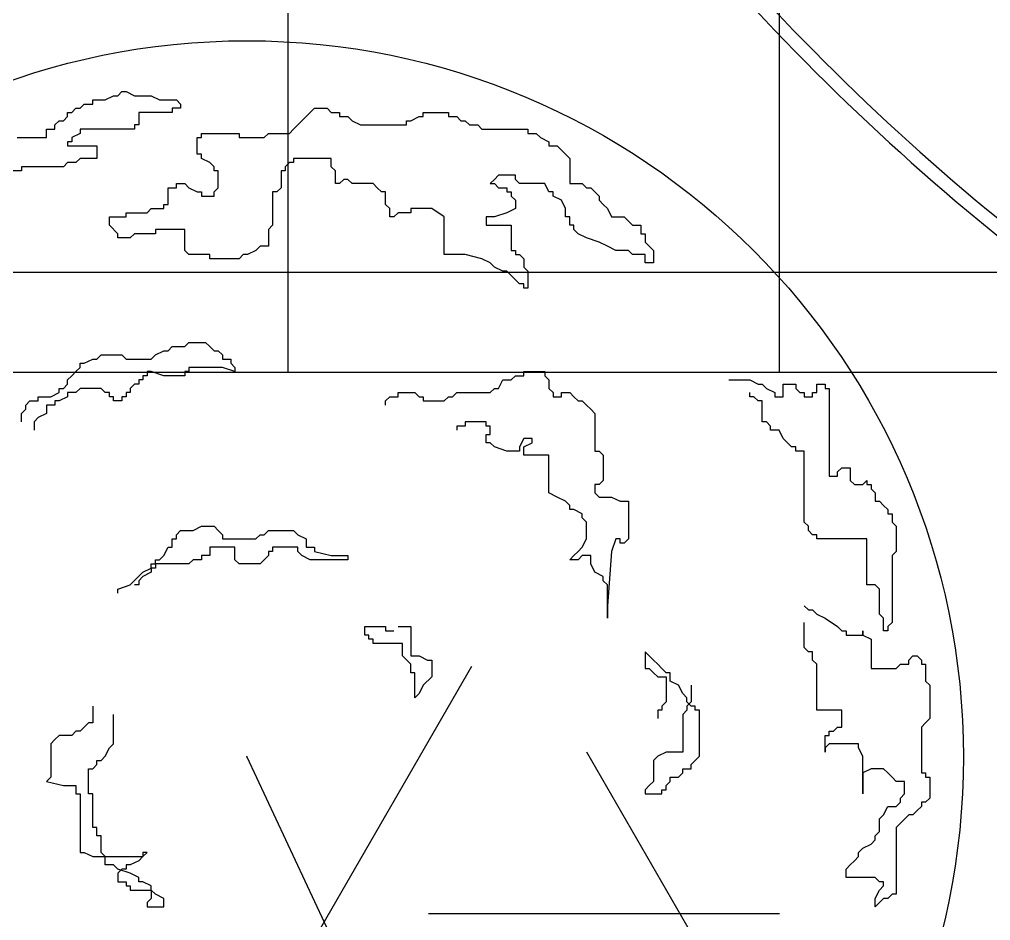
# Model space of a CAD drawing. Extents: x 941299 to 942979, y 2579300 to 2579597.
# Drawn here: x 941996.557 to 941998.753, y 2579403.141 to 2579405.179 of the extents above; entities that cross this region are included whole.
import ezdxf

# ---------------------------------------------------------------- set-up
doc = ezdxf.new("R2010")
doc.units = 0
for name, color, linetype in [('fz', 7, 'CONTINUOUS'), ('尺寸标注', 2, 'CONTINUOUS'), ('绿化工程', 3, 'CONTINUOUS')]:
    doc.layers.add(name, color=color, linetype=linetype)

# ---------------------------------------------------------------- blocks, each defined once
blk = doc.blocks.new('dys')
at = {"layer": '绿化工程'}
for centre in [(0, 0), (-0.0196, -0.0238)]:
    blk.add_arc(centre, 5.3048, 215.3736, 238.2438, dxfattribs=at)
blk = doc.blocks.new('hg')
at = {"layer": '绿化工程', "color": 3}
for p, q in [((-0.3203, 1.4862), (-0.3013, 1.4957)), ((-0.3013, 1.4957), (-0.2919, 1.4957)), ((-0.2919, 1.4957), (-0.2824, 1.5051)), ((-0.2824, 1.5051), (-0.2729, 1.5051)), ((-0.2729, 1.5051), (-0.254, 1.4957)), ((-0.254, 1.4957), (-0.2162, 1.4957)), ((-0.2162, 1.4957), (-0.1972, 1.4862)), ((-0.377, 1.4673), (-0.3676, 1.4767)), ((-0.3676, 1.4767), (-0.3486, 1.4767)), ((-0.3486, 1.4767), (-0.3486, 1.4862)), ((-0.3486, 1.4862), (-0.3203, 1.4862)), ((-0.1972, 1.4862), (-0.1594, 1.4862)), ((-0.1594, 1.4862), (-0.1499, 1.4767)), ((-0.1499, 1.4767), (-0.1499, 1.4673)), ((-0.4054, 1.4484), (-0.4054, 1.4578)), ((-0.4054, 1.4578), (-0.3959, 1.4578)), ((-0.3959, 1.4578), (-0.3865, 1.4673)), ((-0.3865, 1.4673), (-0.377, 1.4673)), ((-0.1689, 1.4578), (-0.2446, 1.4578)), ((-0.2446, 1.4578), (-0.2446, 1.4295)), ((-0.1499, 1.4673), (-0.1689, 1.4673)), ((-0.1689, 1.4673), (-0.1689, 1.4578)), ((0.1339, 1.4484), (0.1434, 1.4578)), ((0.1434, 1.4578), (0.1529, 1.4673)), ((0.1529, 1.4673), (0.1812, 1.4673)), ((0.1812, 1.4673), (0.1907, 1.4578)), ((0.1907, 1.4578), (0.2096, 1.4578)), ((0.2096, 1.4578), (0.2096, 1.4484)), ((0.3989, 1.4484), (0.3989, 1.4578)), ((0.3989, 1.4578), (0.4557, 1.4578)), ((0.4557, 1.4578), (0.4557, 1.4484)), ((-0.4338, 1.4295), (-0.4243, 1.4389)), ((-0.4338, 1.42), (-0.4338, 1.4295)), ((-0.4243, 1.4389), (-0.4149, 1.4389)), ((-0.4149, 1.4389), (-0.4054, 1.4484)), ((-0.2446, 1.4295), (-0.254, 1.4295)), ((-0.254, 1.4295), (-0.254, 1.42)), ((0.1056, 1.42), (0.115, 1.4295)), ((0.115, 1.4295), (0.1245, 1.4389)), ((0.1245, 1.4389), (0.1339, 1.4484)), ((0.2096, 1.4484), (0.2286, 1.4484)), ((0.2286, 1.4484), (0.238, 1.4389)), ((0.238, 1.4389), (0.2569, 1.4295)), ((0.2569, 1.4295), (0.361, 1.4295)), ((0.361, 1.4295), (0.361, 1.4389)), ((0.361, 1.4389), (0.3705, 1.4389)), ((0.3705, 1.4389), (0.3894, 1.4484)), ((0.3894, 1.4484), (0.3989, 1.4484)), ((0.4557, 1.4484), (0.4746, 1.4484)), ((0.4746, 1.4484), (0.484, 1.4389)), ((0.484, 1.4389), (0.4935, 1.4389)), ((0.4935, 1.4389), (0.503, 1.4295)), ((0.503, 1.4295), (0.5219, 1.4295)), ((0.5219, 1.4295), (0.5314, 1.42)), ((-0.4527, 1.4011), (-0.4527, 1.42)), ((-0.4527, 1.42), (-0.4338, 1.42)), ((-0.377, 1.4105), (-0.3959, 1.4011)), ((-0.377, 1.42), (-0.377, 1.4105)), ((-0.254, 1.42), (-0.377, 1.42)), ((-0.1026, 1.4011), (-0.1026, 1.4105)), ((-0.1026, 1.4105), (-0.0175, 1.4105)), ((-0.0175, 1.4105), (-0.0175, 1.4011)), ((0.0393, 1.4011), (0.0488, 1.4105)), ((0.0488, 1.4105), (0.0961, 1.4105)), ((0.0961, 1.4105), (0.1056, 1.42)), ((0.5314, 1.42), (0.6354, 1.42)), ((0.6354, 1.42), (0.6354, 1.4105)), ((0.6354, 1.4105), (0.6544, 1.4105)), ((0.6544, 1.4105), (0.6638, 1.4011)), ((-0.519, 1.4011), (-0.4527, 1.4011)), ((-0.3959, 1.3916), (-0.4054, 1.3916)), ((-0.4054, 1.3916), (-0.4054, 1.3822)), ((-0.3959, 1.4011), (-0.3959, 1.3916)), ((-0.1121, 1.3633), (-0.1121, 1.4011)), ((-0.1121, 1.4011), (-0.1026, 1.4011)), ((-0.0175, 1.4011), (0.0204, 1.4011)), ((0.0015, 1.4011), (0.0393, 1.4011)), ((0.6638, 1.4011), (0.6827, 1.3916)), ((0.6827, 1.3916), (0.6827, 1.3822)), ((-0.4054, 1.3822), (-0.3392, 1.3822)), ((-0.3392, 1.3822), (-0.3392, 1.3538)), ((-0.1026, 1.3633), (-0.1121, 1.3633)), ((-0.1026, 1.3538), (-0.1026, 1.3633)), ((0.6827, 1.3822), (0.7017, 1.3822)), ((0.7017, 1.3822), (0.7111, 1.3727)), ((0.7111, 1.3727), (0.7301, 1.3538)), ((-0.4054, 1.3444), (-0.4149, 1.3349)), ((-0.3865, 1.3444), (-0.4054, 1.3444)), ((-0.377, 1.3538), (-0.3865, 1.3444)), ((-0.3392, 1.3538), (-0.377, 1.3538)), ((-0.0837, 1.3444), (-0.1026, 1.3538)), ((-0.0742, 1.3349), (-0.0837, 1.3444)), ((0.0961, 1.3444), (0.0866, 1.3349)), ((0.1056, 1.3444), (0.0961, 1.3444)), ((0.1907, 1.3538), (0.1056, 1.3538)), ((0.1056, 1.3538), (0.1056, 1.3444)), ((0.1907, 1.3349), (0.1907, 1.3538)), ((0.7301, 1.3538), (0.7301, 1.2971)), ((-0.5095, 1.3254), (-0.5284, 1.3254)), ((-0.4149, 1.3349), (-0.5095, 1.3349)), ((-0.5095, 1.3349), (-0.5095, 1.3254)), ((-0.0742, 1.3254), (-0.0742, 1.3349)), ((-0.0648, 1.3254), (-0.0742, 1.3254)), ((-0.0648, 1.2876), (-0.0648, 1.3254)), ((0.0866, 1.3254), (0.0772, 1.3254)), ((0.0772, 1.3254), (0.0772, 1.2876)), ((0.0866, 1.3349), (0.0866, 1.3254)), ((0.2002, 1.3254), (0.1907, 1.3349)), ((0.2002, 1.2971), (0.2002, 1.3254)), ((-0.1594, 1.2876), (-0.1594, 1.2971)), ((-0.1594, 1.2971), (-0.1405, 1.2971)), ((-0.1405, 1.2971), (-0.131, 1.2876)), ((0.2096, 1.2971), (0.2002, 1.2971)), ((0.2191, 1.3065), (0.2096, 1.2971)), ((0.2286, 1.3065), (0.2191, 1.3065)), ((0.238, 1.2971), (0.2286, 1.3065)), ((0.2853, 1.2971), (0.238, 1.2971)), ((0.2948, 1.2876), (0.2853, 1.2971)), ((0.5597, 1.3065), (0.5503, 1.2971)), ((0.5503, 1.2971), (0.5597, 1.2971)), ((0.5692, 1.316), (0.5597, 1.3065)), ((0.5597, 1.2971), (0.5692, 1.2876)), ((0.607, 1.316), (0.5692, 1.316)), ((0.607, 1.3065), (0.607, 1.316)), ((0.6165, 1.2971), (0.607, 1.3065)), ((0.6733, 1.2971), (0.6165, 1.2971)), ((0.6827, 1.2782), (0.6733, 1.2971)), ((0.7301, 1.2971), (0.7584, 1.2971)), ((0.7584, 1.2971), (0.7679, 1.2876)), ((-0.1783, 1.2498), (-0.1783, 1.2876)), ((-0.1783, 1.2876), (-0.1594, 1.2876)), ((-0.131, 1.2876), (-0.1121, 1.2782)), ((-0.1121, 1.2782), (-0.1026, 1.2782)), ((-0.1026, 1.2782), (-0.1026, 1.2687)), ((-0.0742, 1.2782), (-0.0648, 1.2876)), ((-0.0742, 1.2687), (-0.0742, 1.2782)), ((0.0677, 1.2782), (0.0582, 1.2782)), ((0.0582, 1.2782), (0.0582, 1.2025)), ((0.0772, 1.2876), (0.0677, 1.2782)), ((0.3043, 1.2782), (0.2948, 1.2876)), ((0.3137, 1.2782), (0.3043, 1.2782)), ((0.3137, 1.2498), (0.3137, 1.2782)), ((0.5692, 1.2876), (0.5881, 1.2876)), ((0.5881, 1.2876), (0.5881, 1.2782)), ((0.5881, 1.2782), (0.5976, 1.2782)), ((0.5976, 1.2782), (0.5976, 1.2687)), ((0.6922, 1.2782), (0.6827, 1.2782)), ((0.6922, 1.2687), (0.6922, 1.2782)), ((0.7679, 1.2876), (0.7774, 1.2876)), ((0.7774, 1.2876), (0.7963, 1.2687)), ((-0.1026, 1.2687), (-0.0742, 1.2687)), ((0.5976, 1.2687), (0.607, 1.2593)), ((0.607, 1.2593), (0.607, 1.2403)), ((0.7111, 1.2593), (0.6922, 1.2687)), ((0.7206, 1.2403), (0.7111, 1.2593)), ((0.7963, 1.2687), (0.7963, 1.2593)), ((0.7963, 1.2593), (0.8058, 1.2498)), ((-0.2729, 1.2214), (-0.2729, 1.2309)), ((-0.2729, 1.2309), (-0.2256, 1.2309)), ((-0.2256, 1.2309), (-0.2162, 1.2403)), ((-0.2162, 1.2403), (-0.1878, 1.2403)), ((-0.1878, 1.2403), (-0.1878, 1.2498)), ((-0.1878, 1.2498), (-0.1783, 1.2498)), ((0.3232, 1.2403), (0.3137, 1.2498)), ((0.3232, 1.2214), (0.3232, 1.2403)), ((0.3421, 1.2309), (0.3326, 1.2214)), ((0.3705, 1.2309), (0.3421, 1.2309)), ((0.4178, 1.2403), (0.3705, 1.2403)), ((0.3705, 1.2403), (0.3705, 1.2309)), ((0.4462, 1.2214), (0.4178, 1.2403)), ((0.5881, 1.2309), (0.5597, 1.2214)), ((0.607, 1.2403), (0.5881, 1.2309)), ((0.7206, 1.2214), (0.7206, 1.2403)), ((0.8058, 1.2498), (0.8152, 1.2403)), ((0.8152, 1.2403), (0.8247, 1.2214)), ((-0.3108, 1.2025), (-0.3108, 1.2214)), ((-0.3108, 1.2214), (-0.2729, 1.2214)), ((0.3326, 1.2214), (0.3232, 1.2214)), ((0.4462, 1.1363), (0.4462, 1.2214)), ((0.5597, 1.2214), (0.5408, 1.2214)), ((0.5408, 1.2214), (0.5408, 1.2025)), ((0.7301, 1.2214), (0.7206, 1.2214)), ((0.7301, 1.2025), (0.7301, 1.2214)), ((0.8247, 1.2214), (0.8531, 1.2214)), ((0.8531, 1.2214), (0.872, 1.2025)), ((-0.2919, 1.1836), (-0.3108, 1.2025)), ((-0.1405, 1.1931), (-0.2067, 1.1931)), ((-0.2067, 1.1931), (-0.2067, 1.1836)), ((-0.1405, 1.1458), (-0.1405, 1.1931)), ((0.0582, 1.2025), (0.0488, 1.1931)), ((0.0488, 1.1931), (0.0488, 1.1552)), ((0.5408, 1.2025), (0.5976, 1.2025)), ((0.5976, 1.2025), (0.5976, 1.1458)), ((0.7395, 1.2025), (0.7301, 1.2025)), ((0.7395, 1.1931), (0.7395, 1.2025)), ((0.749, 1.1836), (0.7395, 1.1931)), ((0.872, 1.2025), (0.8909, 1.2025)), ((0.8909, 1.2025), (0.8909, 1.1836)), ((-0.2919, 1.1742), (-0.2919, 1.1836)), ((-0.2635, 1.1742), (-0.2919, 1.1742)), ((-0.254, 1.1836), (-0.2635, 1.1742)), ((-0.2067, 1.1836), (-0.254, 1.1836)), ((0.7679, 1.1742), (0.749, 1.1836)), ((0.7963, 1.1647), (0.7679, 1.1742)), ((0.8152, 1.1552), (0.7963, 1.1647)), ((0.8909, 1.1836), (0.9004, 1.1836)), ((0.9004, 1.1836), (0.9004, 1.1647)), ((0.9004, 1.1647), (0.9098, 1.1552)), ((-0.131, 1.1363), (-0.1405, 1.1458)), ((0.0204, 1.1458), (0.0015, 1.1363)), ((0.0299, 1.1552), (0.0204, 1.1458)), ((0.0488, 1.1552), (0.0299, 1.1552)), ((0.5976, 1.1458), (0.607, 1.1458)), ((0.607, 1.1458), (0.607, 1.1363)), ((0.8341, 1.1458), (0.8152, 1.1552)), ((0.8625, 1.1458), (0.8341, 1.1458)), ((0.872, 1.1363), (0.8625, 1.1458)), ((0.9098, 1.1552), (0.9193, 1.1458)), ((0.9193, 1.1458), (0.9193, 1.1174)), ((-0.0837, 1.1363), (-0.131, 1.1363)), ((-0.0837, 1.1269), (-0.0837, 1.1363)), ((-0.0175, 1.1269), (-0.0837, 1.1269)), ((-0.008, 1.1363), (-0.0175, 1.1269)), ((0.0015, 1.1363), (-0.008, 1.1363)), ((0.4935, 1.1363), (0.4462, 1.1363)), ((0.5314, 1.1269), (0.4935, 1.1363)), ((0.5503, 1.1174), (0.5314, 1.1269)), ((0.607, 1.1363), (0.6165, 1.1363)), ((0.6165, 1.1363), (0.626, 1.1269)), ((0.626, 1.1269), (0.626, 1.108)), ((0.9004, 1.1363), (0.872, 1.1363)), ((0.9004, 1.1174), (0.9004, 1.1363)), ((0.5597, 1.108), (0.5503, 1.1174)), ((0.5787, 1.0985), (0.5597, 1.108)), ((0.5881, 1.0985), (0.5787, 1.0985)), ((0.607, 1.0796), (0.5881, 1.0985)), ((0.626, 1.108), (0.6354, 1.0985)), ((0.6354, 1.0985), (0.6354, 1.0607)), ((0.9193, 1.1174), (0.9004, 1.1174)), ((0.6165, 1.0701), (0.607, 1.0796)), ((0.626, 1.0701), (0.6165, 1.0701)), ((0.626, 1.0607), (0.626, 1.0701)), ((0.6354, 1.0607), (0.626, 1.0607)), ((-0.1783, 0.9188), (-0.1689, 0.9283)), ((-0.1689, 0.9283), (-0.1405, 0.9283)), ((-0.1405, 0.9283), (-0.131, 0.9378)), ((-0.131, 0.9378), (-0.0932, 0.9378)), ((-0.0932, 0.9378), (-0.0837, 0.9283)), ((-0.0837, 0.9283), (-0.0742, 0.9188)), ((-0.3392, 0.8999), (-0.3297, 0.9094)), ((-0.3297, 0.9094), (-0.2824, 0.9094)), ((-0.2824, 0.9094), (-0.2729, 0.8999)), ((-0.2162, 0.8999), (-0.2067, 0.9094)), ((-0.2067, 0.9094), (-0.1878, 0.9188)), ((-0.1878, 0.9188), (-0.1783, 0.9188)), ((-0.0742, 0.9188), (-0.0648, 0.9188)), ((-0.0648, 0.9188), (-0.0553, 0.9094)), ((-0.0553, 0.9094), (-0.0553, 0.8999)), ((-0.3865, 0.8716), (-0.377, 0.881)), ((-0.377, 0.881), (-0.377, 0.8905)), ((-0.377, 0.8905), (-0.3676, 0.8905)), ((-0.3676, 0.8905), (-0.3486, 0.8999)), ((-0.3486, 0.8999), (-0.3392, 0.8999)), ((-0.2729, 0.8999), (-0.2162, 0.8999)), ((-0.0553, 0.881), (-0.131, 0.881)), ((-0.131, 0.881), (-0.131, 0.8716)), ((-0.0553, 0.8999), (-0.0364, 0.8999)), ((-0.0269, 0.8716), (-0.0553, 0.881)), ((-0.0364, 0.8999), (-0.0364, 0.8905)), ((-0.0364, 0.8905), (-0.0269, 0.881)), ((-0.0269, 0.881), (-0.0269, 0.8716)), ((-0.4054, 0.8527), (-0.3959, 0.8621)), ((-0.3959, 0.8621), (-0.3865, 0.8716)), ((-0.2256, 0.8621), (-0.2351, 0.8621)), ((-0.2351, 0.8621), (-0.2351, 0.8527)), ((-0.2162, 0.8716), (-0.2256, 0.8716)), ((-0.2256, 0.8716), (-0.2256, 0.8621)), ((-0.1878, 0.8621), (-0.2162, 0.8716)), ((-0.1405, 0.8621), (-0.1878, 0.8621)), ((-0.131, 0.8716), (-0.1405, 0.8716)), ((-0.1405, 0.8716), (-0.1405, 0.8621)), ((0.5976, 0.8527), (0.607, 0.8621)), ((0.607, 0.8621), (0.626, 0.8621)), ((0.626, 0.8621), (0.626, 0.8716)), ((0.626, 0.8716), (0.6733, 0.8716)), ((0.6733, 0.8716), (0.6733, 0.8621)), ((0.6733, 0.8621), (0.6827, 0.8527)), ((-0.4149, 0.8337), (-0.4054, 0.8432)), ((-0.4054, 0.8432), (-0.4054, 0.8527)), ((-0.254, 0.8432), (-0.2635, 0.8337)), ((-0.2446, 0.8432), (-0.254, 0.8432)), ((-0.2351, 0.8527), (-0.2446, 0.8527)), ((-0.2446, 0.8527), (-0.2446, 0.8432)), ((0.5692, 0.8337), (0.5787, 0.8527)), ((0.5787, 0.8527), (0.5976, 0.8527)), ((0.6827, 0.8527), (0.6827, 0.8337)), ((1.0896, 0.8527), (1.1369, 0.8527)), ((1.1369, 0.8527), (1.1559, 0.8432)), ((1.1559, 0.8432), (1.1653, 0.8432)), ((1.1653, 0.8432), (1.1748, 0.8337)), ((1.2126, 0.8148), (1.2126, 0.8432)), ((1.2126, 0.8432), (1.241, 0.8432)), ((1.241, 0.8432), (1.241, 0.8337)), ((1.2883, 0.8243), (1.2883, 0.8432)), ((1.2883, 0.8432), (1.3073, 0.8432)), ((1.3073, 0.8432), (1.3073, 0.8337)), ((-0.4716, 0.8054), (-0.4716, 0.8148)), ((-0.4716, 0.8148), (-0.4433, 0.8148)), ((-0.4433, 0.8148), (-0.4243, 0.8243)), ((-0.4243, 0.8243), (-0.4243, 0.8337)), ((-0.4243, 0.8337), (-0.4149, 0.8337)), ((-0.4054, 0.8148), (-0.4243, 0.8054)), ((-0.3865, 0.8243), (-0.4054, 0.8243)), ((-0.4054, 0.8243), (-0.4054, 0.8148)), ((-0.377, 0.8337), (-0.3865, 0.8243)), ((-0.3297, 0.8337), (-0.377, 0.8337)), ((-0.3203, 0.8243), (-0.3297, 0.8337)), ((-0.3108, 0.8243), (-0.3203, 0.8243)), ((-0.3108, 0.8148), (-0.3108, 0.8243)), ((-0.3013, 0.8148), (-0.3108, 0.8148)), ((-0.3013, 0.8054), (-0.3013, 0.8148)), ((-0.2729, 0.8148), (-0.2824, 0.8148)), ((-0.2824, 0.8148), (-0.2824, 0.8054)), ((-0.2635, 0.8243), (-0.2729, 0.8243)), ((-0.2729, 0.8243), (-0.2729, 0.8148)), ((-0.2635, 0.8337), (-0.2635, 0.8243)), ((0.3137, 0.8054), (0.3232, 0.8148)), ((0.3232, 0.8148), (0.3421, 0.8148)), ((0.3421, 0.8148), (0.3421, 0.8243)), ((0.3421, 0.8243), (0.38, 0.8243)), ((0.38, 0.8243), (0.3894, 0.8148)), ((0.3894, 0.8148), (0.3989, 0.8148)), ((0.3989, 0.8148), (0.3989, 0.8054)), ((0.4462, 0.8054), (0.4557, 0.8148)), ((0.4557, 0.8148), (0.4651, 0.8148)), ((0.4651, 0.8148), (0.4746, 0.8243)), ((0.4746, 0.8243), (0.5503, 0.8243)), ((0.5503, 0.8243), (0.5597, 0.8337)), ((0.5597, 0.8337), (0.5692, 0.8337)), ((0.6827, 0.8337), (0.6922, 0.8243)), ((0.6922, 0.8243), (0.6922, 0.8148)), ((0.6922, 0.8148), (0.7111, 0.8148)), ((0.7111, 0.8148), (0.7111, 0.8243)), ((0.7111, 0.8243), (0.7301, 0.8243)), ((0.7301, 0.8243), (0.7395, 0.8148)), ((0.7395, 0.8148), (0.749, 0.8054)), ((1.1369, 0.8148), (1.1369, 0.8243)), ((1.1464, 0.8148), (1.1369, 0.8148)), ((1.1559, 0.8054), (1.1464, 0.8148)), ((1.1748, 0.8337), (1.1937, 0.8243)), ((1.1937, 0.8243), (1.1937, 0.8148)), ((1.1937, 0.8148), (1.2126, 0.8148)), ((1.241, 0.8337), (1.2505, 0.8243)), ((1.2505, 0.8243), (1.2599, 0.8243)), ((1.2599, 0.8243), (1.2599, 0.8148)), ((1.2599, 0.8148), (1.2789, 0.8148)), ((1.2789, 0.8148), (1.2789, 0.8243)), ((1.2789, 0.8243), (1.2883, 0.8243)), ((1.3073, 0.8337), (1.3167, 0.8337)), ((1.3167, 0.8337), (1.3167, 0.6352)), ((-0.5, 0.7959), (-0.4906, 0.8054)), ((-0.5, 0.7865), (-0.5, 0.7959)), ((-0.4906, 0.8054), (-0.4716, 0.8054)), ((-0.4338, 0.7959), (-0.4527, 0.7959)), ((-0.4527, 0.7959), (-0.4527, 0.777)), ((-0.4243, 0.8054), (-0.4338, 0.8054)), ((-0.4338, 0.8054), (-0.4338, 0.7959)), ((-0.2824, 0.8054), (-0.3013, 0.8054)), ((0.3137, 0.7959), (0.3137, 0.8054)), ((0.3989, 0.8054), (0.4462, 0.8054)), ((0.749, 0.8054), (0.7584, 0.8054)), ((0.7584, 0.8054), (0.7679, 0.7959)), ((0.7679, 0.7959), (0.7774, 0.7865)), ((1.1653, 0.8054), (1.1559, 0.8054)), ((1.1653, 0.7581), (1.1653, 0.8054)), ((-0.5095, 0.777), (-0.5, 0.7865)), ((-0.5095, 0.7581), (-0.5095, 0.777)), ((-0.4527, 0.777), (-0.4716, 0.7675)), ((0.7774, 0.7865), (0.7868, 0.777)), ((0.7868, 0.777), (0.7868, 0.6919)), ((-0.4716, 0.7675), (-0.4811, 0.7581)), ((-0.4811, 0.7581), (-0.4811, 0.7392)), ((0.4935, 0.7486), (0.4746, 0.7486)), ((0.4746, 0.7486), (0.4746, 0.7392)), ((0.5408, 0.7581), (0.4935, 0.7581)), ((0.4935, 0.7581), (0.4935, 0.7486)), ((0.5408, 0.7486), (0.5408, 0.7581)), ((0.5503, 0.7486), (0.5408, 0.7486)), ((0.5503, 0.7297), (0.5503, 0.7486)), ((1.1748, 0.7581), (1.1653, 0.7581)), ((1.1842, 0.7486), (1.1748, 0.7581)), ((1.1842, 0.7392), (1.1842, 0.7486)), ((0.5408, 0.7108), (0.5408, 0.7297)), ((0.5408, 0.7297), (0.5503, 0.7297)), ((1.2032, 0.7392), (1.1842, 0.7392)), ((1.2126, 0.7203), (1.2032, 0.7392)), ((0.5503, 0.7108), (0.5408, 0.7108)), ((0.5597, 0.7014), (0.5503, 0.7108)), ((0.626, 0.7203), (0.6165, 0.7014)), ((0.6449, 0.7203), (0.626, 0.7203)), ((0.626, 0.7014), (0.6449, 0.7108)), ((0.6449, 0.7108), (0.6449, 0.7203)), ((1.2221, 0.7108), (1.2126, 0.7203)), ((1.2316, 0.7014), (1.2221, 0.7108)), ((0.5881, 0.6919), (0.5597, 0.7014)), ((0.6165, 0.6919), (0.5881, 0.6919)), ((0.6165, 0.7014), (0.6165, 0.6919)), ((0.626, 0.6824), (0.626, 0.7014)), ((0.6827, 0.6824), (0.626, 0.6824)), ((0.6827, 0.5973), (0.6827, 0.6824)), ((0.7868, 0.6919), (0.7963, 0.6919)), ((0.7963, 0.6919), (0.8058, 0.6824)), ((0.8058, 0.6824), (0.8058, 0.6257)), ((1.241, 0.7014), (1.2316, 0.7014)), ((1.241, 0.6919), (1.241, 0.7014)), ((1.2599, 0.6919), (1.241, 0.6919)), ((1.2599, 0.5312), (1.2599, 0.6919)), ((1.3356, 0.6446), (1.3451, 0.6541)), ((1.3356, 0.6352), (1.3356, 0.6446)), ((1.3451, 0.6541), (1.364, 0.6541)), ((1.364, 0.6541), (1.364, 0.6257)), ((0.7963, 0.6163), (0.7868, 0.6163)), ((0.7868, 0.6163), (0.7868, 0.5973)), ((0.8058, 0.6257), (0.7963, 0.6163)), ((1.3167, 0.6352), (1.3356, 0.6352)), ((1.364, 0.6257), (1.3735, 0.6163)), ((1.3735, 0.6163), (1.3924, 0.6163)), ((1.3924, 0.6163), (1.4019, 0.6257)), ((1.4019, 0.6257), (1.4019, 0.6163)), ((1.4019, 0.6163), (1.4113, 0.6163)), ((1.4113, 0.6163), (1.4113, 0.6068)), ((0.7017, 0.5879), (0.6827, 0.5973)), ((0.7868, 0.5973), (0.7963, 0.5879)), ((1.4113, 0.6068), (1.4208, 0.5973)), ((1.4208, 0.5973), (1.4208, 0.5784)), ((0.7206, 0.5784), (0.7017, 0.5879)), ((0.7301, 0.569), (0.7206, 0.5784)), ((0.7963, 0.5879), (0.8247, 0.5879)), ((0.8247, 0.5879), (0.8436, 0.5784)), ((0.8436, 0.5784), (0.8625, 0.5784)), ((0.8625, 0.5784), (0.8625, 0.4933)), ((1.4208, 0.5784), (1.4303, 0.5784)), ((1.4303, 0.5784), (1.4397, 0.569)), ((0.7301, 0.5595), (0.7301, 0.569)), ((0.7395, 0.5595), (0.7301, 0.5595)), ((0.7584, 0.5501), (0.7395, 0.5595)), ((0.7584, 0.5406), (0.7584, 0.5501)), ((1.4397, 0.569), (1.4492, 0.5595)), ((1.4492, 0.5595), (1.4492, 0.5501)), ((1.4492, 0.5501), (1.4587, 0.5501)), ((1.4587, 0.5501), (1.4587, 0.5312)), ((0.7679, 0.5312), (0.7584, 0.5406)), ((0.7679, 0.4933), (0.7679, 0.5312)), ((1.2694, 0.5217), (1.2599, 0.5312)), ((1.4587, 0.5312), (1.4681, 0.5217)), ((-0.1594, 0.5028), (-0.1499, 0.5122)), ((-0.1499, 0.5122), (-0.1215, 0.5122)), ((-0.1215, 0.5122), (-0.1026, 0.5217)), ((-0.1026, 0.5217), (-0.0742, 0.5217)), ((-0.0742, 0.5217), (-0.0648, 0.5122)), ((-0.0648, 0.5122), (-0.0553, 0.5028)), ((0.0393, 0.5028), (0.0488, 0.5122)), ((0.0488, 0.5122), (0.1056, 0.5122)), ((0.1056, 0.5122), (0.115, 0.5028)), ((1.2694, 0.5122), (1.2694, 0.5217)), ((1.2789, 0.5028), (1.2694, 0.5122)), ((1.4681, 0.5217), (1.4681, 0.465)), ((-0.1689, 0.4744), (-0.1689, 0.4933)), ((-0.1689, 0.4933), (-0.1594, 0.4933)), ((-0.1594, 0.4933), (-0.1594, 0.5028)), ((-0.0553, 0.5028), (-0.0553, 0.4933)), ((-0.0553, 0.4933), (0.0204, 0.4933)), ((0.0204, 0.4933), (0.0299, 0.5028)), ((0.0299, 0.5028), (0.0393, 0.5028)), ((0.115, 0.5028), (0.1339, 0.4933)), ((0.1339, 0.4933), (0.1339, 0.4744)), ((0.7584, 0.4744), (0.7679, 0.4933)), ((0.8341, 0.4933), (0.8247, 0.465)), ((0.8436, 0.4933), (0.8341, 0.4933)), ((0.8436, 0.4839), (0.8436, 0.4933)), ((0.8531, 0.4839), (0.8436, 0.4839)), ((0.8625, 0.4933), (0.8531, 0.4839)), ((1.2883, 0.5028), (1.2789, 0.5028)), ((1.2883, 0.4933), (1.2883, 0.5028)), ((1.4019, 0.4933), (1.2883, 0.4933)), ((1.4019, 0.3893), (1.4019, 0.4933)), ((-0.1878, 0.4555), (-0.1783, 0.4744)), ((-0.1783, 0.4744), (-0.1689, 0.4744)), ((-0.0269, 0.4744), (-0.0837, 0.4744)), ((-0.0837, 0.4744), (-0.0837, 0.4555)), ((-0.0269, 0.446), (-0.0269, 0.4744)), ((0.0582, 0.465), (0.0488, 0.465)), ((0.0488, 0.465), (0.0488, 0.4555)), ((0.115, 0.4744), (0.0582, 0.4744)), ((0.0582, 0.4744), (0.0582, 0.465)), ((0.115, 0.465), (0.115, 0.4744)), ((0.1245, 0.4555), (0.115, 0.465)), ((0.1339, 0.4744), (0.1529, 0.4744)), ((0.1529, 0.4744), (0.1529, 0.465)), ((0.1529, 0.465), (0.1907, 0.4555)), ((0.7395, 0.4555), (0.749, 0.465)), ((0.749, 0.465), (0.7584, 0.4744)), ((0.8247, 0.465), (0.8152, 0.342)), ((1.4681, 0.465), (1.4587, 0.4555)), ((-0.2067, 0.4366), (-0.2067, 0.446)), ((-0.2067, 0.446), (-0.1972, 0.446)), ((-0.1972, 0.446), (-0.1878, 0.4555)), ((-0.1215, 0.446), (-0.131, 0.4366)), ((-0.1026, 0.446), (-0.1215, 0.446)), ((-0.0837, 0.4555), (-0.1026, 0.4555)), ((-0.1026, 0.4555), (-0.1026, 0.446)), ((-0.0175, 0.4366), (-0.0269, 0.446)), ((0.0393, 0.446), (0.0299, 0.4366)), ((0.0488, 0.4555), (0.0393, 0.446)), ((0.1434, 0.446), (0.1245, 0.4555)), ((0.2286, 0.446), (0.1434, 0.446)), ((0.1907, 0.4555), (0.2286, 0.4555)), ((0.2286, 0.4555), (0.2286, 0.446)), ((0.7301, 0.446), (0.7395, 0.4555)), ((0.749, 0.446), (0.7301, 0.446)), ((0.7584, 0.4555), (0.749, 0.446)), ((0.7774, 0.4555), (0.7584, 0.4555)), ((0.7774, 0.4366), (0.7774, 0.4555)), ((1.4587, 0.4555), (1.4587, 0.3042)), ((-0.2635, 0.3893), (-0.2351, 0.4177)), ((-0.2351, 0.4177), (-0.2162, 0.4271)), ((-0.2162, 0.4177), (-0.2351, 0.4082)), ((-0.2162, 0.4271), (-0.2162, 0.4366)), ((-0.2162, 0.4366), (-0.2067, 0.4366)), ((-0.2067, 0.4271), (-0.2162, 0.4271)), ((-0.2162, 0.4271), (-0.2162, 0.4177)), ((-0.131, 0.4366), (-0.2067, 0.4366)), ((-0.2067, 0.4366), (-0.2067, 0.4271)), ((0.0299, 0.4366), (-0.0175, 0.4366)), ((0.7868, 0.4177), (0.7774, 0.4366)), ((0.8058, 0.4082), (0.7868, 0.4177)), ((-0.2351, 0.4082), (-0.2446, 0.3988)), ((-0.2446, 0.3988), (-0.2446, 0.3893)), ((0.8058, 0.3988), (0.8058, 0.4082)), ((0.8152, 0.3893), (0.8058, 0.3988)), ((-0.2919, 0.3799), (-0.2635, 0.3893)), ((-0.2919, 0.3704), (-0.2919, 0.3799)), ((-0.2446, 0.3893), (-0.254, 0.3893)), ((0.8152, 0.3137), (0.8152, 0.3893)), ((1.4208, 0.3893), (1.4019, 0.3893)), ((1.4303, 0.3799), (1.4208, 0.3893)), ((1.4303, 0.3231), (1.4303, 0.3799)), ((0.8152, 0.342), (0.8152, 0.3137)), ((1.2599, 0.342), (1.2694, 0.3326)), ((1.2694, 0.3326), (1.2789, 0.3326)), ((1.2789, 0.3326), (1.2883, 0.3231)), ((1.2883, 0.3231), (1.3073, 0.3137)), ((1.3073, 0.3137), (1.3356, 0.2948)), ((1.4397, 0.3137), (1.4303, 0.3231)), ((1.4397, 0.2853), (1.4397, 0.3137)), ((0.2664, 0.2758), (0.2664, 0.2948)), ((0.2664, 0.2948), (0.3137, 0.2948)), ((0.3137, 0.2948), (0.3137, 0.2853)), ((0.3421, 0.2948), (0.3705, 0.2948)), ((0.3705, 0.2948), (0.3705, 0.2286)), ((1.2599, 0.2475), (1.2599, 0.3042)), ((1.3356, 0.2948), (1.3451, 0.2853)), ((1.4587, 0.3042), (1.4492, 0.2948)), ((1.4492, 0.2948), (1.4492, 0.2853)), ((0.2759, 0.2758), (0.2664, 0.2758)), ((0.2759, 0.2664), (0.2759, 0.2758)), ((0.2853, 0.2664), (0.2759, 0.2664)), ((0.2853, 0.2569), (0.2853, 0.2664)), ((0.3137, 0.2853), (0.3326, 0.2853)), ((1.3451, 0.2853), (1.3546, 0.2853)), ((1.3546, 0.2853), (1.3546, 0.2758)), ((1.3546, 0.2758), (1.3924, 0.2758)), ((1.3924, 0.2758), (1.3924, 0.2853)), ((1.3924, 0.2853), (1.3924, 0.2758)), ((1.3924, 0.2758), (1.4113, 0.2664)), ((1.4113, 0.2664), (1.4113, 0.2002)), ((1.4492, 0.2853), (1.4397, 0.2853)), ((0.3516, 0.2569), (0.2853, 0.2569)), ((0.3516, 0.2286), (0.3516, 0.2569)), ((1.2694, 0.238), (1.2599, 0.2475)), ((0.3705, 0.2097), (0.3516, 0.2286)), ((0.3705, 0.2286), (0.3894, 0.2286)), ((0.3894, 0.2286), (0.4083, 0.2191)), ((0.9098, 0.2286), (0.9004, 0.238)), ((0.9004, 0.238), (0.9004, 0.2002)), ((0.9193, 0.2191), (0.9098, 0.2286)), ((1.2789, 0.238), (1.2694, 0.238)), ((1.2789, 0.2191), (1.2789, 0.238)), ((1.4965, 0.2191), (1.506, 0.2286)), ((1.506, 0.2286), (1.5154, 0.2286)), ((1.5154, 0.2286), (1.5249, 0.2191)), ((0.3705, 0.1907), (0.3705, 0.2097)), ((0.4083, 0.2191), (0.4178, 0.2191)), ((0.4178, 0.2191), (0.4178, 0.1813)), ((0.9004, 0.2002), (0.9098, 0.2002)), ((0.9098, 0.2002), (0.9193, 0.1907)), ((0.9288, 0.2097), (0.9193, 0.2191)), ((0.9382, 0.2002), (0.9288, 0.2097)), ((0.9477, 0.1907), (0.9382, 0.2002)), ((1.2883, 0.2097), (1.2789, 0.2191)), ((1.2883, 0.1056), (1.2883, 0.2097)), ((1.4113, 0.2002), (1.4681, 0.2002)), ((1.4681, 0.2002), (1.4776, 0.2097)), ((1.4776, 0.2097), (1.4965, 0.2097)), ((1.4965, 0.2097), (1.4965, 0.2191)), ((1.5249, 0.2191), (1.5249, 0.2097)), ((1.5249, 0.2097), (1.5344, 0.2097)), ((1.5344, 0.2097), (1.5344, 0.1718)), ((0.38, 0.1907), (0.3705, 0.1907)), ((0.38, 0.134), (0.38, 0.1907)), ((0.4178, 0.1813), (0.3989, 0.1624)), ((0.9193, 0.1907), (0.9288, 0.1813)), ((0.9288, 0.1813), (0.9477, 0.1813)), ((0.9572, 0.1907), (0.9477, 0.1907)), ((0.9477, 0.1813), (0.9477, 0.1245)), ((0.9572, 0.1718), (0.9572, 0.1907)), ((0.3989, 0.1624), (0.3894, 0.1435)), ((0.9761, 0.1624), (0.9572, 0.1718)), ((0.9855, 0.1435), (0.9761, 0.1624)), ((1.0045, 0.1624), (1.0045, 0.1245)), ((1.5344, 0.1718), (1.5438, 0.1624)), ((1.5438, 0.1624), (1.5438, 0.0867)), ((0.3894, 0.1435), (0.38, 0.134)), ((0.995, 0.134), (0.9855, 0.1435)), ((0.995, 0.1245), (0.995, 0.134)), ((-0.3486, 0.1151), (-0.3486, 0.0773)), ((0.9477, 0.1245), (0.9382, 0.1151)), ((0.9382, 0.1151), (0.9382, 0.1056)), ((1.0045, 0.1245), (0.995, 0.1151)), ((1.0045, 0.1151), (0.995, 0.1245)), ((0.995, 0.1151), (0.995, 0.1056)), ((1.0139, 0.1151), (1.0045, 0.1151)), ((1.0139, 0.1056), (1.0139, 0.1151)), ((-0.3013, 0.03), (-0.3013, 0.0962)), ((0.9382, 0.1056), (0.9288, 0.1056)), ((0.9288, 0.1056), (0.9288, 0.0867)), ((0.995, 0.1056), (0.9855, 0.0962)), ((0.9855, 0.0962), (0.9855, 0.0111)), ((1.0234, 0.1056), (1.0139, 0.1056)), ((1.0234, 0.0016), (1.0234, 0.1056)), ((1.3451, 0.1056), (1.2883, 0.1056)), ((1.3451, 0.0678), (1.3451, 0.1056)), ((-0.3581, 0.0773), (-0.377, 0.0584)), ((-0.3486, 0.0773), (-0.3581, 0.0773)), ((1.3262, 0.0584), (1.3356, 0.0678)), ((1.3356, 0.0678), (1.3451, 0.0678)), ((1.5344, 0.0773), (1.5249, 0.0678)), ((1.5249, 0.0678), (1.5249, -0.0362)), ((1.5438, 0.0867), (1.5344, 0.0773)), ((-0.4243, 0.0489), (-0.4338, 0.0394)), ((-0.3959, 0.0489), (-0.4243, 0.0489)), ((-0.3865, 0.0584), (-0.3959, 0.0489)), ((-0.377, 0.0584), (-0.3865, 0.0584)), ((1.3073, 0.0111), (1.3073, 0.0489)), ((1.3073, 0.0489), (1.3167, 0.0489)), ((1.3167, 0.0489), (1.3167, 0.0584)), ((1.3167, 0.0584), (1.3262, 0.0584)), ((-0.4338, 0.0394), (-0.4433, 0.03)), ((-0.4433, 0.03), (-0.4433, -0.0457)), ((-0.3108, 0.0205), (-0.3013, 0.03)), ((1.3167, 0.03), (1.3073, 0.0205)), ((1.383, 0.03), (1.3167, 0.03)), ((1.383, 0.0205), (1.383, 0.03)), ((-0.3297, -0.0078), (-0.3203, 0.0016)), ((-0.3203, 0.0016), (-0.3108, 0.0205)), ((0.9288, 0.0016), (0.9193, -0.0078)), ((0.9477, 0.0111), (0.9288, 0.0016)), ((0.9855, 0.0111), (0.9477, 0.0111)), ((1.0139, -0.0078), (1.0234, 0.0016)), ((1.3073, 0.0205), (1.3073, 0.0111)), ((1.3924, 0.0016), (1.383, 0.0205)), ((1.3924, -0.0835), (1.3924, 0.0016)), ((-0.3486, -0.0267), (-0.3392, -0.0173)), ((-0.3392, -0.0173), (-0.3392, -0.0078)), ((-0.3392, -0.0078), (-0.3297, -0.0078)), ((0.9193, -0.0078), (0.9193, -0.0551)), ((1.0045, -0.0173), (1.0139, -0.0078)), ((1.0045, -0.0267), (1.0045, -0.0173)), ((-0.3581, -0.0835), (-0.3581, -0.0267)), ((-0.3581, -0.0267), (-0.3486, -0.0267)), ((0.9761, -0.0457), (0.9855, -0.0362)), ((0.9855, -0.0362), (0.9855, -0.0267)), ((0.9855, -0.0267), (1.0045, -0.0267)), ((1.4113, -0.0267), (1.3924, -0.0362)), ((1.3924, -0.0362), (1.3924, -0.0835)), ((1.4397, -0.0267), (1.4113, -0.0267)), ((1.4492, -0.0362), (1.4397, -0.0267)), ((1.4587, -0.0457), (1.4492, -0.0362)), ((1.5249, -0.0362), (1.5344, -0.0362)), ((1.5344, -0.0362), (1.5344, -0.0457)), ((-0.4433, -0.0457), (-0.4527, -0.0551)), ((-0.4527, -0.0551), (-0.4149, -0.0646)), ((-0.4149, -0.0646), (-0.3865, -0.0646)), ((-0.3865, -0.0646), (-0.3865, -0.0835)), ((0.9098, -0.0646), (0.9004, -0.074)), ((0.9193, -0.0551), (0.9098, -0.0646)), ((0.9477, -0.0646), (0.9572, -0.0551)), ((0.9477, -0.074), (0.9477, -0.0646)), ((0.9572, -0.0551), (0.9572, -0.0457)), ((0.9572, -0.0457), (0.9761, -0.0457)), ((1.4681, -0.0551), (1.4587, -0.0457)), ((1.487, -0.0551), (1.4681, -0.0551)), ((1.487, -0.0835), (1.487, -0.0551)), ((1.5344, -0.0457), (1.5438, -0.0457)), ((1.5438, -0.0457), (1.5438, -0.0929)), ((-0.3865, -0.0835), (-0.377, -0.0835)), ((-0.377, -0.0835), (-0.377, -0.2159)), ((-0.3486, -0.0835), (-0.3581, -0.0835)), ((-0.3486, -0.1591), (-0.3486, -0.0835)), ((0.9004, -0.074), (0.9004, -0.0835)), ((0.9004, -0.0835), (0.9382, -0.0835)), ((0.9382, -0.0835), (0.9382, -0.074)), ((0.9382, -0.074), (0.9477, -0.074)), ((1.4776, -0.0929), (1.487, -0.0835)), ((1.4681, -0.1118), (1.4776, -0.1024)), ((1.4776, -0.1024), (1.4776, -0.0929)), ((1.5344, -0.1024), (1.5249, -0.1024)), ((1.5249, -0.1024), (1.5249, -0.1118)), ((1.5438, -0.0929), (1.5344, -0.1024)), ((1.4303, -0.1402), (1.4397, -0.1308)), ((1.4397, -0.1308), (1.4492, -0.1118)), ((1.4492, -0.1118), (1.4681, -0.1118)), ((1.4965, -0.1308), (1.4776, -0.1497)), ((1.506, -0.1308), (1.4965, -0.1308)), ((1.5154, -0.1213), (1.506, -0.1308)), ((1.5249, -0.1118), (1.5154, -0.1213)), ((1.4303, -0.1686), (1.4303, -0.1402)), ((1.4776, -0.1497), (1.4681, -0.1591)), ((-0.3392, -0.1591), (-0.3486, -0.1591)), ((-0.3392, -0.178), (-0.3392, -0.1591)), ((1.4208, -0.178), (1.4303, -0.1686)), ((1.4681, -0.1591), (1.4681, -0.3104)), ((-0.3297, -0.178), (-0.3392, -0.178)), ((-0.3297, -0.2159), (-0.3297, -0.178)), ((1.3924, -0.2064), (1.4113, -0.197)), ((1.4113, -0.197), (1.4208, -0.1875)), ((1.4208, -0.1875), (1.4208, -0.178)), ((-0.377, -0.2159), (-0.3676, -0.2159)), ((-0.3676, -0.2159), (-0.3486, -0.2253)), ((-0.3203, -0.2253), (-0.3297, -0.2159)), ((-0.2351, -0.2253), (-0.2256, -0.2159)), ((-0.2256, -0.2159), (-0.2351, -0.2159)), ((-0.2351, -0.2159), (-0.2351, -0.2253)), ((1.383, -0.2159), (1.3924, -0.2064)), ((1.383, -0.2253), (1.383, -0.2159)), ((-0.3486, -0.2253), (-0.2351, -0.2253)), ((-0.3203, -0.2442), (-0.3203, -0.2253)), ((-0.2446, -0.2348), (-0.2635, -0.2442)), ((-0.2351, -0.2253), (-0.2446, -0.2348)), ((1.364, -0.2442), (1.3735, -0.2348)), ((1.3735, -0.2348), (1.383, -0.2253)), ((-0.3013, -0.2442), (-0.3203, -0.2442)), ((-0.2919, -0.2537), (-0.3013, -0.2442)), ((-0.2824, -0.2537), (-0.2919, -0.2631)), ((-0.2635, -0.2631), (-0.2919, -0.2537)), ((-0.2919, -0.2631), (-0.2919, -0.2821)), ((-0.2729, -0.2537), (-0.2824, -0.2537)), ((-0.2635, -0.2442), (-0.2729, -0.2442)), ((-0.2729, -0.2442), (-0.2729, -0.2537)), ((-0.2446, -0.2726), (-0.2635, -0.2631)), ((1.3546, -0.2537), (1.364, -0.2442)), ((1.3546, -0.2726), (1.3546, -0.2537)), ((-0.2919, -0.2821), (-0.2729, -0.2821)), ((-0.2729, -0.2821), (-0.2729, -0.2915)), ((-0.2446, -0.2821), (-0.2446, -0.2726)), ((-0.2351, -0.2821), (-0.2446, -0.2821)), ((-0.2162, -0.2915), (-0.2351, -0.2821)), ((1.4208, -0.2726), (1.3546, -0.2726)), ((1.4303, -0.2821), (1.4208, -0.2726)), ((1.4397, -0.2821), (1.4303, -0.2821)), ((1.4397, -0.2915), (1.4397, -0.2821)), ((-0.2729, -0.2915), (-0.2635, -0.2915)), ((-0.2635, -0.2915), (-0.2635, -0.301)), ((-0.2635, -0.301), (-0.2162, -0.301)), ((-0.2162, -0.301), (-0.2162, -0.2915)), ((-0.2162, -0.301), (-0.2162, -0.3199)), ((-0.2067, -0.3104), (-0.2162, -0.301)), ((1.4208, -0.3199), (1.4303, -0.301)), ((1.4303, -0.301), (1.4397, -0.2915)), ((-0.2162, -0.3199), (-0.2256, -0.3293)), ((-0.2256, -0.3293), (-0.2256, -0.3388)), ((-0.1878, -0.3199), (-0.2067, -0.3104)), ((-0.1878, -0.3388), (-0.1878, -0.3199)), ((1.4208, -0.3388), (1.4208, -0.3199)), ((1.4303, -0.3293), (1.4208, -0.3388)), ((1.4397, -0.3199), (1.4303, -0.3293)), ((1.4492, -0.3199), (1.4397, -0.3199)), ((1.4587, -0.3104), (1.4492, -0.3199)), ((1.4681, -0.3104), (1.4587, -0.3104)), ((-0.2256, -0.3388), (-0.1878, -0.3388))]:
    blk.add_line(p, q, dxfattribs=at)
blk.add_circle((0, 0), 1.62, dxfattribs=at)
for p in [(0, 0.0005), (0, 0)]:
    blk.add_point(p, dxfattribs=at)

msp = doc.modelspace()

# ---------------------------------------------------------------- hatches: boundary and pattern name
at = {"layer": '绿化工程'}
h = msp.add_hatch(dxfattribs=at)
h.set_pattern_fill('ANSI37', color=9, scale=0.35, angle=45, style=0)
h.set_pattern_definition([(90, (125, 0), (-1.11125, 1e-16), []), (180, (125, 0), (-1e-16, -1.11125), [])])
h.paths.add_polyline_path([(941971.7134, 2579409.38137), (941971.7134, 2579404.38137), (942034.2134, 2579404.38137), (942034.2134, 2579409.38137)])
h = msp.add_hatch(dxfattribs=at)
h.set_pattern_fill('HEX', color=9, scale=0.25, style=0)
h.set_pattern_definition([(0, (125, 0), (0, 1.374815), [0.79375, -1.5875]), (120, (125, 0), (-1.1906247155, -0.6874075), [0.79375, -1.5875]), (60, (125.7938, 0), (-1.1906247155, 0.6874075), [0.79375, -1.5875])])
h.paths.add_polyline_path([(941971.7134, 2579401.88137), (941971.7134, 2579404.38137), (942034.2134, 2579404.38137), (942034.2134, 2579401.88137)])

# ---------------------------------------------------------------- linework, layer by layer
at = {"layer": 'fz', "color": 8}
msp.add_line((941784.2134, 2579404.38137), (942084.2134, 2579404.38137), dxfattribs=at)
at = {"layer": '尺寸标注'}
msp.add_line((941997.07156, 2579403.51163), (942001.38656, 2579394.26761), dxfattribs=at)

# ---------------------------------------------------------------- block references
at = {"layer": 'fz'}
for name, p in [('dys', (942002.12655, 2579408.83657)), ('hg', (941997.07156, 2579403.51115))]:
    msp.add_blockref(name, p, dxfattribs=at)

doc.saveas('drawing.dxf')
